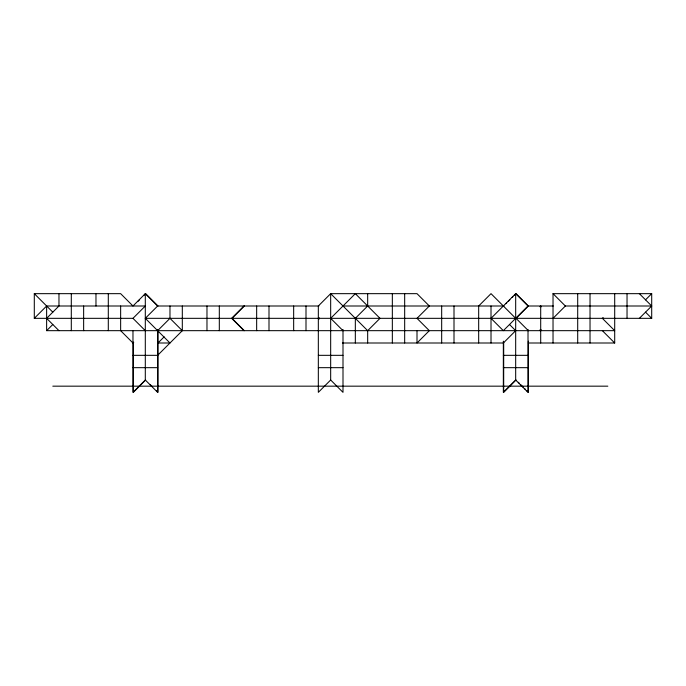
<?xml version="1.0" encoding="UTF-8"?>
<svg xmlns="http://www.w3.org/2000/svg" width="686" height="686" viewBox="0 0 686 686"><rect width="100%" height="100%" fill="white"/><g stroke="black" fill="none" stroke-linecap="round" stroke-linejoin="round"><path stroke-width="1.03" d="M417.002 330.669L417.002 343L429.342 330.669L417.002 318.33L429.342 305.999L417.002 293.659L330.669 293.659L318.33 305.999L318.33 392.341L330.669 380.001L330.669 293.659L367.67 330.669L367.67 343M34.3 318.33L46.631 305.999L145.303 305.999L132.973 318.33L34.3 318.33L34.3 293.659L120.642 293.659L132.973 305.999L145.303 293.659L157.643 305.999L145.303 318.33L169.974 343L157.643 343M46.631 305.999L46.631 330.669L52.805 324.495M137.946 301.368L139.49 299.833M144.111 295.203L145.655 293.659L157.986 305.999M133.744 342.228L132.973 343L120.642 330.669L120.642 305.999M157.643 330.669L169.974 318.33L169.974 305.999M157.986 343L164.16 336.835M182.313 305.999L182.313 330.669L157.643 355.331L132.973 355.331M145.303 293.659L145.303 380.001L132.973 392.341L132.973 330.515M145.655 380.001L133.324 392.341L133.324 342.237M145.303 318.33L231.645 318.33L243.976 305.999M244.327 330.669L231.997 318.33L244.327 305.999M319.101 317.558L318.33 318.33L319.101 319.101M355.331 343L355.331 318.33L367.67 305.999L367.67 293.659M367.67 330.669L380.001 318.33L355.331 293.659L330.669 318.33L343 330.669M515.675 293.659L491.013 318.33L503.344 330.669L528.014 305.999L515.675 293.659L515.675 380.001L503.344 392.341L503.344 341.174M506.002 303.684L506.774 302.912M508.317 301.368L509.861 299.833M512.168 297.518L512.939 296.746M514.483 295.203L516.026 293.659L528.357 305.999L516.026 318.33L528.357 330.669M539.925 306.771L540.697 305.999L541.46 306.771M541.46 329.897L540.697 330.669L539.925 329.897M553.027 318.33L565.358 305.999L651.7 305.999L639.369 293.659M516.026 380.001L503.687 392.341L503.687 342.237M603.131 317.558L602.359 318.33L614.699 330.669L46.631 330.669M645.535 299.833L651.7 293.659L651.7 318.33L516.026 318.33M639.369 318.33L651.7 305.999M553.027 343L553.027 293.659L651.7 293.659M157.377 305.999L318.939 305.999M343 305.999L503.953 305.999M527.748 305.999L553.328 305.999M231.997 318.33L355.185 318.33M355.331 318.33L515.675 318.33L491.013 293.659L478.674 305.999L478.674 343M342.391 343L503.344 343L515.675 330.669L509.509 324.495M528.357 343L614.699 343L614.699 293.659M318.33 355.331L343 355.331M503.344 355.331L528.014 355.331M132.973 367.67L157.643 367.67M318.33 367.67L343 367.67M503.344 367.67L528.014 367.67M52.805 386.167L607.83 386.167M645.535 312.164L651.7 318.33M602.359 330.669L614.699 343M553.027 293.659L565.358 305.999M518.342 382.316L519.105 383.088M520.648 384.632L522.964 386.938M524.507 388.482L525.279 389.254M526.814 390.797L528.357 392.341L528.357 341.174M515.675 380.001L528.014 392.341L528.014 329.452M330.669 380.001L343 392.341L343 329.452M231.645 318.33L243.976 330.669M169.974 318.33L182.313 330.669M132.973 318.33L145.303 330.669M150.277 384.632L151.82 386.167M156.451 390.797L157.986 392.341L157.986 330.515M145.303 380.001L157.643 392.341L157.643 329.452M34.3 293.659L52.805 312.164M58.97 330.669L46.631 318.33L58.97 305.999L58.97 293.659M627.03 293.659L627.03 318.33M590.029 293.659L590.029 343M577.698 293.659L577.698 343M540.697 305.999L540.697 343M491.013 305.999L491.013 343M454.003 305.999L454.003 343M441.673 305.999L441.673 343M404.671 293.659L404.671 343M392.341 293.659L392.341 343M305.999 305.999L305.999 330.669M293.659 305.999L293.659 330.669M268.998 305.999L268.998 330.669M256.658 305.999L256.658 330.669M219.314 305.999L219.314 330.669M206.975 305.999L206.975 330.669M108.302 293.659L108.302 330.669M95.971 293.659L95.971 305.999M83.641 305.999L83.641 330.669M71.301 293.659L71.301 330.669"/></g></svg>
